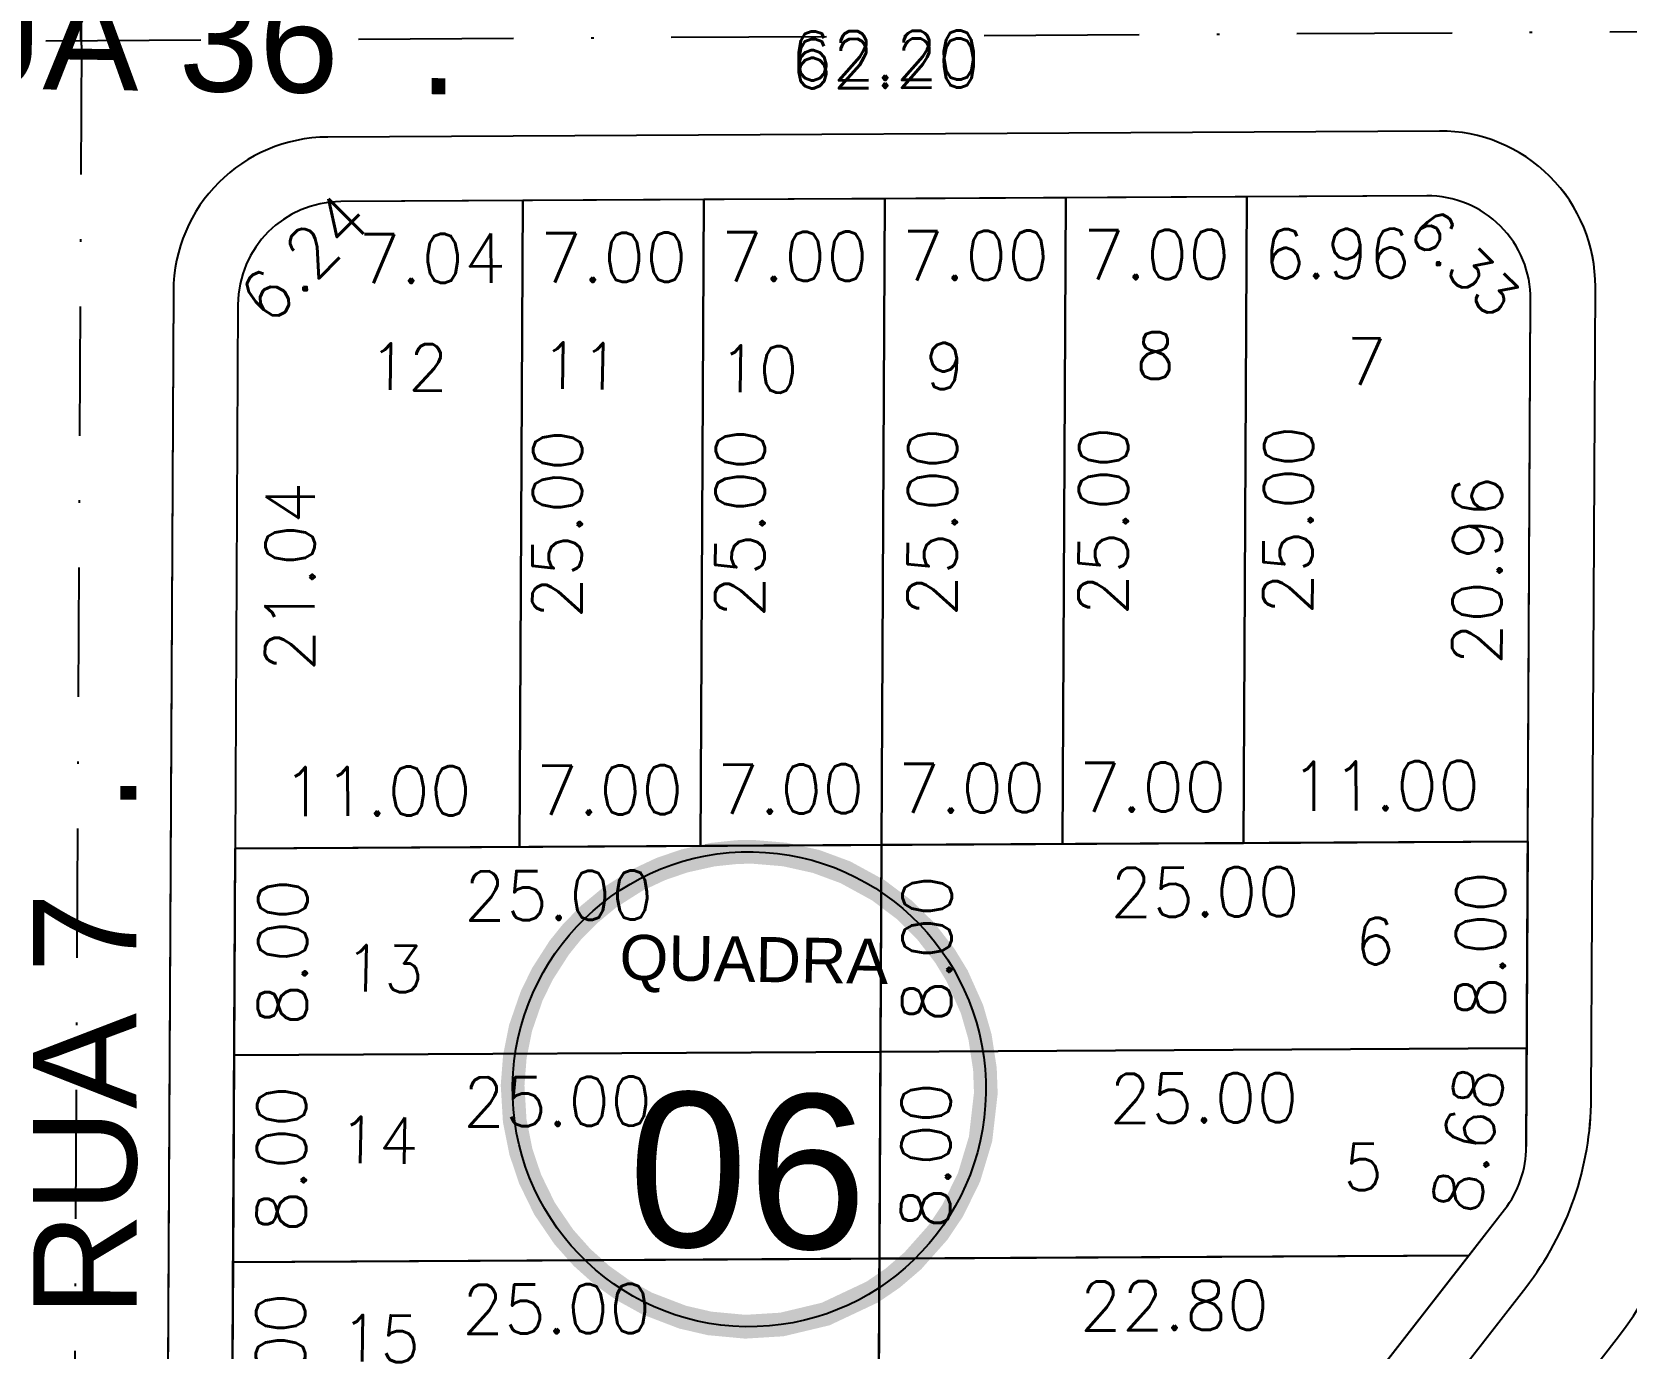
# Model space of a CAD drawing. Header units: millimetres. Extents: x -4430026 to 4783824, y 584 to 9593110.
# Drawn here: x 1995.9 to 2057.6, y 1454.1 to 1505 of the extents above; entities that cross this region are included whole.
import ezdxf
from ezdxf.enums import TextEntityAlignment as Align

# ---------------------------------------------------------------- set-up
doc = ezdxf.new("R2010")
doc.units = ezdxf.units.MM
for name, pattern in [('CONTINUO', [0]), ('DASHDOT', [1, 0.5, -0.25, 0, -0.25]), ('HIDDEN', [0.375, 0.25, -0.125]), ('HIDDEN2', [0.1875, 0.125, -0.0625])]:
    doc.linetypes.add(name, pattern=pattern)
for name, color, linetype in [('Calçada', 1, 'Continuous'), ('Cota', 8, 'Continuous'), ('Cota Curvas', 2, 'Continuous'), ('COTAS', 8, 'Continuous'), ('EIXO DAS VIAS', 252, 'DASHDOT'), ('Lotes', 2, 'Continuous'), ('Nomes de Ruas', 3, 'Continuous'), ('Numero de lotes', 5, 'Continuous'), ('númeraçãoquadras', 4, 'Continuous'), ('Projeção', 8, 'HIDDEN2')]:
    doc.layers.add(name, color=color, linetype=linetype)
doc.styles.add('arcad1', font='romans.shx')
doc.styles.add('ARIAL', font='arial.ttf', dxfattribs={"height": 0.25})
doc.styles.add('ROMANS', font='romans.shx')
doc.styles.add('STYLE1', font='sanss___.ttf')
doc.dimstyles.new('BOLA100', dxfattribs={"dimscale": 0, "dimtxt": 1.9, "dimasz": 0.18, "dimexe": 0.18, "dimexo": 0.063, "dimgap": 0, "dimtad": 1, "dimzin": 4, "dimdsep": 46, "dimtxsty": 'ROMANS', "dimcen": 0.09, "dimse1": 1, "dimse2": 1, "dimsd1": 1, "dimsd2": 1, "dimclrt": 256, "dimaunit": 1, "dimadec": 4, "dimazin": 0, "dimtfac": 1.2, "dimtix": 1, "dimtmove": 2, "dimatfit": 3, "dimfxl": 1, "dimtvp": 2, "dimtolj": 1, "dimtzin": 4, "dimarcsym": 0})

# ---------------------------------------------------------------- blocks, each defined once
blk = doc.blocks.new('*D321')
at = {"layer": 'DEFPOINTS', "color": 0}
for p in [(2007.878, 1498.438), (2014.921, 1498.476), (2014.938, 1495.309)]:
    blk.add_point(p, dxfattribs=at)
at = {"layer": 'Cota', "insert": (2011.411, 1496.24), "char_height": 1.9, "attachment_point": 5, "rotation": 0.31037, "style": 'ROMANS'}
blk.add_mtext('\\A1;7.04', dxfattribs=at)
blk = doc.blocks.new('*D322')
at = {"layer": 'DEFPOINTS', "color": 0}
for p in [(2014.785, 1474.709), (2003.792, 1473.415), (2014.792, 1473.475)]:
    blk.add_point(p, dxfattribs=at)
at = {"layer": 'Cota', "insert": (2009.28, 1475.629), "char_height": 1.9, "attachment_point": 5, "rotation": 0.31037, "style": 'ROMANS'}
blk.add_mtext('\\A1;11.00', dxfattribs=at)
blk = doc.blocks.new('*D323')
at = {"layer": 'DEFPOINTS', "color": 0}
for p in [(2003.9, 1494.458), (2006.914, 1494.443), (2003.792, 1473.415)]:
    blk.add_point(p, dxfattribs=at)
at = {"layer": 'Cota', "insert": (2005.91, 1483.926), "char_height": 1.9, "attachment_point": 5, "rotation": 89.70531, "style": 'ROMANS'}
blk.add_mtext('\\A1;21.04', dxfattribs=at)
blk = doc.blocks.new('*D324')
at = {"layer": 'DEFPOINTS', "color": 0}
for p in [(2021.921, 1498.514), (2014.921, 1498.476), (2021.938, 1495.347)]:
    blk.add_point(p, dxfattribs=at)
at = {"layer": 'Cota', "insert": (2018.433, 1496.278), "char_height": 1.9, "attachment_point": 5, "rotation": 0.31037, "style": 'ROMANS'}
blk.add_mtext('\\A1;7.00', dxfattribs=at)
blk = doc.blocks.new('*D325')
at = {"layer": 'DEFPOINTS', "color": 0}
for p in [(2021.921, 1498.514), (2028.921, 1498.552), (2028.938, 1495.385)]:
    blk.add_point(p, dxfattribs=at)
at = {"layer": 'Cota', "insert": (2025.433, 1496.316), "char_height": 1.9, "attachment_point": 5, "rotation": 0.31037, "style": 'ROMANS'}
blk.add_mtext('\\A1;7.00', dxfattribs=at)
blk = doc.blocks.new('*D326')
at = {"layer": 'DEFPOINTS', "color": 0}
for p in [(2028.921, 1498.552), (2035.921, 1498.59), (2035.939, 1495.423)]:
    blk.add_point(p, dxfattribs=at)
at = {"layer": 'Cota', "insert": (2032.433, 1496.354), "char_height": 1.9, "attachment_point": 5, "rotation": 0.31037, "style": 'ROMANS'}
blk.add_mtext('\\A1;7.00', dxfattribs=at)
blk = doc.blocks.new('*D327')
at = {"layer": 'DEFPOINTS', "color": 0}
for p in [(2035.921, 1498.59), (2042.922, 1498.628), (2042.939, 1495.461)]:
    blk.add_point(p, dxfattribs=at)
at = {"layer": 'Cota', "insert": (2039.434, 1496.392), "char_height": 1.9, "attachment_point": 5, "rotation": 0.31037, "style": 'ROMANS'}
blk.add_mtext('\\A1;7.00', dxfattribs=at)
blk = doc.blocks.new('*D328')
at = {"layer": 'DEFPOINTS', "color": 0}
for p in [(2042.922, 1498.628), (2049.88, 1498.665), (2049.897, 1495.499)]:
    blk.add_point(p, dxfattribs=at)
at = {"layer": 'Cota', "insert": (2046.413, 1496.43), "char_height": 1.9, "attachment_point": 5, "rotation": 0.31037, "style": 'ROMANS'}
blk.add_mtext('\\A1;6.96', dxfattribs=at)
blk = doc.blocks.new('*D329')
at = {"layer": 'DEFPOINTS', "color": 0}
for p in [(2021.786, 1474.747), (2014.792, 1473.475), (2021.792, 1473.513)]:
    blk.add_point(p, dxfattribs=at)
at = {"layer": 'Cota', "insert": (2018.28, 1475.678), "char_height": 1.9, "attachment_point": 5, "rotation": 0.31037, "style": 'ROMANS'}
blk.add_mtext('\\A1;7.00', dxfattribs=at)
blk = doc.blocks.new('*D330')
at = {"layer": 'DEFPOINTS', "color": 0}
for p in [(2028.786, 1474.785), (2021.792, 1473.513), (2028.793, 1473.551)]:
    blk.add_point(p, dxfattribs=at)
at = {"layer": 'Cota', "insert": (2025.281, 1475.716), "char_height": 1.9, "attachment_point": 5, "rotation": 0.31037, "style": 'ROMANS'}
blk.add_mtext('\\A1;7.00', dxfattribs=at)
blk = doc.blocks.new('*D331')
at = {"layer": 'DEFPOINTS', "color": 0}
for p in [(2035.786, 1474.822), (2028.793, 1473.551), (2035.793, 1473.589)]:
    blk.add_point(p, dxfattribs=at)
at = {"layer": 'Cota', "insert": (2032.281, 1475.754), "char_height": 1.9, "attachment_point": 5, "rotation": 0.31037, "style": 'ROMANS'}
blk.add_mtext('\\A1;7.00', dxfattribs=at)
blk = doc.blocks.new('*D332')
at = {"layer": 'DEFPOINTS', "color": 0}
for p in [(2042.786, 1474.86), (2035.793, 1473.589), (2042.793, 1473.627)]:
    blk.add_point(p, dxfattribs=at)
at = {"layer": 'Cota', "insert": (2039.281, 1475.791), "char_height": 1.9, "attachment_point": 5, "rotation": 0.31037, "style": 'ROMANS'}
blk.add_mtext('\\A1;7.00', dxfattribs=at)
blk = doc.blocks.new('*D333')
at = {"layer": 'DEFPOINTS', "color": 0}
for p in [(2053.787, 1474.92), (2042.793, 1473.627), (2053.794, 1473.686)]:
    blk.add_point(p, dxfattribs=at)
at = {"layer": 'Cota', "insert": (2048.282, 1475.84), "char_height": 1.9, "attachment_point": 5, "rotation": 0.31037, "style": 'ROMANS'}
blk.add_mtext('\\A1;11.00', dxfattribs=at)
blk = doc.blocks.new('*D336')
at = {"layer": 'DEFPOINTS', "color": 0}
for p in [(2028.921, 1498.552), (2031.774, 1498.537), (2028.793, 1473.551)]:
    blk.add_point(p, dxfattribs=at)
at = {"layer": 'Cota', "insert": (2030.76, 1486.042), "char_height": 1.9, "attachment_point": 5, "rotation": 89.70531, "style": 'ROMANS'}
blk.add_mtext('\\A1;25.00', dxfattribs=at)
blk = doc.blocks.new('*D337')
at = {"layer": 'DEFPOINTS', "color": 0}
for p in [(2014.921, 1498.476), (2017.266, 1498.464), (2014.792, 1473.475)]:
    blk.add_point(p, dxfattribs=at)
at = {"layer": 'Cota', "insert": (2016.251, 1485.968), "char_height": 1.9, "attachment_point": 5, "rotation": 89.70531, "style": 'ROMANS'}
blk.add_mtext('\\A1;25.00', dxfattribs=at)
blk = doc.blocks.new('*D338')
at = {"layer": 'DEFPOINTS', "color": 0}
for p in [(2021.921, 1498.514), (2024.333, 1498.502), (2021.792, 1473.513)]:
    blk.add_point(p, dxfattribs=at)
at = {"layer": 'Cota', "insert": (2023.319, 1486.006), "char_height": 1.9, "attachment_point": 5, "rotation": 89.70531, "style": 'ROMANS'}
blk.add_mtext('\\A1;25.00', dxfattribs=at)
blk = doc.blocks.new('*D339')
at = {"layer": 'DEFPOINTS', "color": 0}
for p in [(2035.921, 1498.59), (2038.388, 1498.577), (2035.793, 1473.589)]:
    blk.add_point(p, dxfattribs=at)
at = {"layer": 'Cota', "insert": (2037.374, 1486.081), "char_height": 1.9, "attachment_point": 5, "rotation": 89.70531, "style": 'ROMANS'}
blk.add_mtext('\\A1;25.00', dxfattribs=at)
blk = doc.blocks.new('*D340')
at = {"layer": 'DEFPOINTS', "color": 0}
for p in [(2042.922, 1498.628), (2045.537, 1498.614), (2042.793, 1473.627)]:
    blk.add_point(p, dxfattribs=at)
at = {"layer": 'Cota', "insert": (2044.523, 1486.119), "char_height": 1.9, "attachment_point": 5, "rotation": 89.70531, "style": 'ROMANS'}
blk.add_mtext('\\A1;25.00', dxfattribs=at)
blk = doc.blocks.new('*D341')
at = {"layer": 'DEFPOINTS', "color": 0}
for p in [(2052.835, 1494.65), (2053.901, 1494.645), (2053.794, 1473.686)]:
    blk.add_point(p, dxfattribs=at)
at = {"layer": 'Cota', "insert": (2051.831, 1484.176), "char_height": 1.9, "attachment_point": 5, "rotation": 89.70531, "style": 'ROMANS'}
blk.add_mtext('\\A1;20.96', dxfattribs=at)
blk = doc.blocks.new('*D343')
at = {"layer": 'DEFPOINTS', "color": 0}
for p in [(2003.709, 1457.415), (2006.513, 1457.4), (2003.668, 1449.414)]:
    blk.add_point(p, dxfattribs=at)
at = {"layer": 'Cota', "insert": (2005.542, 1453.405), "char_height": 1.9, "attachment_point": 5, "rotation": 89.70531, "style": 'ROMANS'}
blk.add_mtext('\\A1;8.00', dxfattribs=at)
blk = doc.blocks.new('*D344')
at = {"layer": 'DEFPOINTS', "color": 0}
for p in [(2003.75, 1465.415), (2006.554, 1465.401), (2003.709, 1457.415)]:
    blk.add_point(p, dxfattribs=at)
at = {"layer": 'Cota', "insert": (2005.583, 1461.405), "char_height": 1.9, "attachment_point": 5, "rotation": 89.70531, "style": 'ROMANS'}
blk.add_mtext('\\A1;8.00', dxfattribs=at)
blk = doc.blocks.new('*D345')
at = {"layer": 'DEFPOINTS', "color": 0}
for p in [(2003.792, 1473.415), (2006.595, 1473.401), (2003.75, 1465.415)]:
    blk.add_point(p, dxfattribs=at)
at = {"layer": 'Cota', "insert": (2005.624, 1469.406), "char_height": 1.9, "attachment_point": 5, "rotation": 89.70531, "style": 'ROMANS'}
blk.add_mtext('\\A1;8.00', dxfattribs=at)
blk = doc.blocks.new('*D352')
at = {"layer": 'DEFPOINTS', "color": 0}
for p in [(2003.792, 1473.415), (2028.793, 1473.551), (2028.808, 1470.715)]:
    blk.add_point(p, dxfattribs=at)
at = {"layer": 'Cota', "insert": (2016.302, 1471.597), "char_height": 1.9, "attachment_point": 5, "rotation": 0.31037, "style": 'ROMANS'}
blk.add_mtext('\\A1;25.00', dxfattribs=at)
blk = doc.blocks.new('*D353')
at = {"layer": 'DEFPOINTS', "color": 0}
for p in [(2003.75, 1465.415), (2028.751, 1465.55), (2028.767, 1462.746)]:
    blk.add_point(p, dxfattribs=at)
at = {"layer": 'Cota', "insert": (2016.261, 1463.628), "char_height": 1.9, "attachment_point": 5, "rotation": 0.31037, "style": 'ROMANS'}
blk.add_mtext('\\A1;25.00', dxfattribs=at)
blk = doc.blocks.new('*D354')
at = {"layer": 'DEFPOINTS', "color": 0}
for p in [(2003.709, 1457.415), (2028.71, 1457.55), (2028.726, 1454.724)]:
    blk.add_point(p, dxfattribs=at)
at = {"layer": 'Cota', "insert": (2016.22, 1455.606), "char_height": 1.9, "attachment_point": 5, "rotation": 0.31037, "style": 'ROMANS'}
blk.add_mtext('\\A1;25.00', dxfattribs=at)
blk = doc.blocks.new('*D356')
at = {"layer": 'DEFPOINTS', "color": 0}
for p in [(2028.71, 1457.55), (2031.437, 1457.536), (2028.559, 1428.202)]:
    blk.add_point(p, dxfattribs=at)
at = {"layer": 'Cota', "insert": (2030.411, 1442.867), "char_height": 1.9, "attachment_point": 5, "rotation": 89.70531, "style": 'ROMANS'}
blk.add_mtext('\\A1;29.35', dxfattribs=at)
blk = doc.blocks.new('*D357')
at = {"layer": 'DEFPOINTS', "color": 0}
for p in [(2028.751, 1465.55), (2031.478, 1465.536), (2028.71, 1457.55)]:
    blk.add_point(p, dxfattribs=at)
at = {"layer": 'Cota', "insert": (2030.507, 1461.541), "char_height": 1.9, "attachment_point": 5, "rotation": 89.70531, "style": 'ROMANS'}
blk.add_mtext('\\A1;8.00', dxfattribs=at)
blk = doc.blocks.new('*D358')
at = {"layer": 'DEFPOINTS', "color": 0}
for p in [(2028.793, 1473.551), (2031.519, 1473.537), (2028.751, 1465.55)]:
    blk.add_point(p, dxfattribs=at)
at = {"layer": 'Cota', "insert": (2030.548, 1469.541), "char_height": 1.9, "attachment_point": 5, "rotation": 89.70531, "style": 'ROMANS'}
blk.add_mtext('\\A1;8.00', dxfattribs=at)
blk = doc.blocks.new('*D359')
at = {"layer": 'DEFPOINTS', "color": 0}
for p in [(2028.793, 1473.551), (2053.794, 1473.686), (2053.809, 1470.85)]:
    blk.add_point(p, dxfattribs=at)
at = {"layer": 'Cota', "insert": (2041.303, 1471.732), "char_height": 1.9, "attachment_point": 5, "rotation": 0.31037, "style": 'ROMANS'}
blk.add_mtext('\\A1;25.00', dxfattribs=at)
blk = doc.blocks.new('*D360')
at = {"layer": 'DEFPOINTS', "color": 0}
for p in [(2028.751, 1465.55), (2053.752, 1465.686), (2053.768, 1462.882)]:
    blk.add_point(p, dxfattribs=at)
at = {"layer": 'Cota', "insert": (2041.262, 1463.764), "char_height": 1.9, "attachment_point": 5, "rotation": 0.31037, "style": 'ROMANS'}
blk.add_mtext('\\A1;25.00', dxfattribs=at)
blk = doc.blocks.new('*D361')
at = {"layer": 'DEFPOINTS', "color": 0}
for p in [(2028.71, 1457.55), (2051.508, 1457.674), (2051.523, 1454.847)]:
    blk.add_point(p, dxfattribs=at)
at = {"layer": 'Cota', "insert": (2040.119, 1455.736), "char_height": 1.9, "attachment_point": 5, "rotation": 0.31037, "style": 'ROMANS'}
blk.add_mtext('\\A1;22.80', dxfattribs=at)
blk = doc.blocks.new('*D362')
at = {"layer": 'DEFPOINTS', "color": 0}
for p in [(2050.668, 1458.328), (2051.508, 1457.674), (2028.559, 1428.202)]:
    blk.add_point(p, dxfattribs=at)
at = {"layer": 'Cota', "insert": (2038.444, 1444.175), "char_height": 1.9, "attachment_point": 5, "rotation": 52.09358, "style": 'ROMANS'}
blk.add_mtext('\\A1;37.35', dxfattribs=at)
blk = doc.blocks.new('*D363')
at = {"layer": 'DEFPOINTS', "color": 0}
for p in [(2052.93, 1473.691), (2053.794, 1473.686), (2053.752, 1465.686)]:
    blk.add_point(p, dxfattribs=at)
at = {"layer": 'Cota', "insert": (2051.96, 1469.695), "char_height": 1.9, "attachment_point": 5, "rotation": 89.70531, "style": 'ROMANS'}
blk.add_mtext('\\A1;8.00', dxfattribs=at)
blk = doc.blocks.new('NUM_quadra')
at = {"color": 6, "const_width": 0.02}
blk.add_lwpolyline([(-0.0134, 0.1996), (-0.034, 0.1971), (-0.0579, 0.1914), (-0.0779, 0.1842), (-0.0981, 0.1743), (-0.1208, 0.1594), (-0.1377, 0.145), (-0.1521, 0.1299), (-0.1625, 0.1166), (-0.1764, 0.0942), (-0.1852, 0.0754), (-0.1941, 0.0483), (-0.1985, 0.0243), (-0.2, 0), (-0.1977, -0.0299), (-0.1921, -0.0556), (-0.1839, -0.0786), (-0.1713, -0.1033), (-0.1546, -0.1269), (-0.1389, -0.1439), (-0.1219, -0.1586), (-0.1046, -0.1705), (-0.0831, -0.1819), (-0.0531, -0.1928), (-0.0302, -0.1977), (0, -0.2), (0.0309, -0.1976), (0.0677, -0.1882), (0.1069, -0.169), (0.124, -0.1569), (0.1407, -0.1421), (0.1614, -0.1181), (0.1737, -0.0992), (0.187, -0.071), (0.1962, -0.0386), (0.2, 0), (0.1989, 0.0205), (0.1943, 0.0473), (0.1871, 0.0707), (0.1741, 0.0984), (0.1635, 0.1151), (0.1472, 0.1354), (0.1285, 0.1533), (0.1063, 0.1694), (0.0782, 0.1841), (0.0533, 0.1928), (0.0267, 0.1982), (0, 0.2)], close=True, dxfattribs=at)
blk.add_circle((0, 0), 0.2)
at = {"color": 3, "insert": (-0.1114, 0.1285), "char_height": 0.038, "width": 0.2663, "attachment_point": 1, "style": 'STYLE1'}
blk.add_mtext('\\fArial|b0|i0|c0|p34;QUADRA', dxfattribs=at)
at = {"color": 3, "style": 'STYLE1'}
blk.add_attdef('00', text='', height=0.13, dxfattribs=at).set_placement((0, -0.1335), align=Align.CENTER)
blk = doc.blocks.new('*D14052')
at = {"layer": 'DEFPOINTS', "color": 0, "linetype": 'ByBlock'}
for p in [(1997.823, 1504.664), (1935.621, 1504.301), (1997.834, 1502.712)]:
    blk.add_point(p, dxfattribs=at)
at = {"layer": 'COTAS', "linetype": 'ByBlock', "insert": (1966.728, 1503.481), "char_height": 1.9, "attachment_point": 5, "rotation": 0.33364, "style": 'ROMANS'}
blk.add_mtext('\\A1;62.20', dxfattribs=at)
blk = doc.blocks.new('*D14053')
at = {"layer": 'DEFPOINTS', "color": 0, "linetype": 'ByBlock'}
for p in [(1997.823, 1504.664), (2060.026, 1505.026), (2060.035, 1503.321)]:
    blk.add_point(p, dxfattribs=at)
at = {"layer": 'COTAS', "linetype": 'ByBlock', "insert": (2028.929, 1504.09), "char_height": 1.9, "attachment_point": 5, "rotation": 0.33364, "style": 'ROMANS'}
blk.add_mtext('\\A1;62.20', dxfattribs=at)
blk = doc.blocks.new('*D14061')
at = {"layer": 'DEFPOINTS', "color": 0, "linetype": 'ByBlock'}
for p in [(1998.12, 1567.334), (2001.72, 1567.317), (1997.823, 1504.664)]:
    blk.add_point(p, dxfattribs=at)
at = {"layer": 'COTAS', "linetype": 'ByBlock', "insert": (1996.365, 1536.006), "char_height": 1.9, "attachment_point": 5, "rotation": 89.72858, "style": 'ROMANS'}
blk.add_mtext('\\A1;62.67', dxfattribs=at)
blk = doc.blocks.new('*D14203')
at = {"layer": 'DEFPOINTS', "color": 0, "linetype": 'ByBlock'}
for p in [(1997.823, 1504.664), (2060.026, 1505.026), (2060.037, 1503.017)]:
    blk.add_point(p, dxfattribs=at)
at = {"layer": 'COTAS', "linetype": 'ByBlock', "insert": (2028.93, 1503.786), "char_height": 1.9, "attachment_point": 5, "rotation": 0.33364, "style": 'ROMANS'}
blk.add_mtext('\\A1;62.20', dxfattribs=at)
blk = doc.blocks.new('*D14207')
at = {"layer": 'DEFPOINTS', "color": 0, "linetype": 'ByBlock'}
for p in [(1997.823, 1504.664), (1935.621, 1504.301), (1997.835, 1502.655)]:
    blk.add_point(p, dxfattribs=at)
at = {"layer": 'COTAS', "linetype": 'ByBlock', "insert": (1966.728, 1503.424), "char_height": 1.9, "attachment_point": 5, "rotation": 0.33364, "style": 'ROMANS'}
blk.add_mtext('\\A1;62.20', dxfattribs=at)

msp = doc.modelspace()

# ---------------------------------------------------------------- linework, layer by layer
at = {"layer": 'Calçada', "lineweight": -3}
for p, q in [((2050.372, 1501.168), (2007.37, 1500.935)), ((2050.372, 1501.168), (2007.37, 1500.935)), ((2001.402, 1494.966), (2000.999, 1416.511)), ((2001.402, 1494.966), (2000.999, 1416.511)), ((2056.243, 1463.745), (2056.404, 1495.137)), ((2056.243, 1463.745), (2056.404, 1495.137)), ((2018.962, 1411.807), (2053.711, 1456.434)), ((2018.962, 1411.807), (2053.711, 1456.434))]:
    msp.add_line(p, q, dxfattribs=at)
msp.add_lwpolyline([(2053.711, 1456.434, 0.165602), (2056.243, 1463.745), (2056.404, 1495.137, 0.41731), (2050.372, 1501.168), (2007.37, 1500.935, 0.411124), (2001.402, 1494.966), (2000.999, 1416.511, 0.378539), (2006.23, 1410.53, -0.003619), (2013.373, 1409.555, 0.269274), (2018.962, 1411.807)], format="xyb", close=True, dxfattribs=at)
msp.add_lwpolyline([(2053.711, 1456.434, 0.165602), (2056.243, 1463.745), (2056.404, 1495.137, 0.41731), (2050.372, 1501.168), (2007.37, 1500.935, 0.411124), (2001.402, 1494.966), (2000.999, 1416.511, 0.378539), (2006.23, 1410.53, -0.003619), (2013.373, 1409.555, 0.269274), (2018.962, 1411.807)], format="xyb", close=True, dxfattribs=at)
for centre, radius, start, end in [((2050.404, 1495.168), 6, 359.70531, 90.31037), ((2050.404, 1495.168), 6, 359.70531, 90.31037), ((2007.402, 1494.935), 6, 90.31037, 179.70531), ((2007.402, 1494.935), 6, 90.31037, 179.70531), ((2044.243, 1463.806), 12, 322.09358, 359.70531), ((2044.243, 1463.806), 12, 322.09358, 359.70531)]:
    msp.add_arc(centre, radius, start, end, dxfattribs=at)
at = {"layer": 'EIXO DAS VIAS', "ltscale": 10}
for p, q in [((1997.851, 1504.484, 103.708), (1997.353, 1407.571, 103.708)), ((2018.527, 1404.738, 103.708), (2057.301, 1454.534, 103.708))]:
    msp.add_line(p, q, dxfattribs=at)
msp.add_arc((2047.833, 1461.907, 103.708), 12, 322.09358, 359.70531, dxfattribs=at)
at = {"layer": 'Lotes', "linetype": 'CONTINUO', "lineweight": -3}
for p, q in [((2049.88, 1498.665), (2007.878, 1498.438)), ((2053.733, 1461.885), (2053.901, 1494.645))]:
    msp.add_line(p, q, dxfattribs=at)
at = {"layer": 'Lotes', "lineweight": -3}
msp.add_line((2021.513, 1419.152), (2052.889, 1459.448), dxfattribs=at)
at = {"layer": 'Lotes'}
for points in [[(2021.921, 1498.514), (2014.921, 1498.476), (2014.792, 1473.475), (2021.792, 1473.513)], [(2028.921, 1498.552), (2021.921, 1498.514), (2021.792, 1473.513), (2028.793, 1473.551)], [(2035.921, 1498.59), (2028.921, 1498.552), (2028.793, 1473.551), (2035.793, 1473.589)], [(2042.922, 1498.628), (2035.921, 1498.59), (2035.793, 1473.589), (2042.793, 1473.627)], [(2028.793, 1473.551), (2003.792, 1473.415), (2003.75, 1465.415), (2028.751, 1465.55)], [(2053.794, 1473.686), (2028.793, 1473.551), (2028.751, 1465.55), (2053.752, 1465.686)], [(2028.751, 1465.55), (2003.75, 1465.415), (2003.709, 1457.415), (2028.71, 1457.55)], [(2028.71, 1457.55), (2003.709, 1457.415), (2003.668, 1449.414), (2028.669, 1449.55)], [(2051.508, 1457.674), (2028.71, 1457.55), (2028.559, 1428.202)]]:
    msp.add_lwpolyline(points, close=True, dxfattribs=at)
for points in [[(2053.901, 1494.645, 0.41731), (2049.88, 1498.665), (2042.922, 1498.628), (2042.793, 1473.627), (2053.794, 1473.686)], [(2014.921, 1498.476), (2007.878, 1498.438, 0.411124), (2003.9, 1494.458), (2003.792, 1473.415), (2014.792, 1473.475)], [(2053.752, 1465.686), (2028.751, 1465.55), (2028.71, 1457.55), (2051.508, 1457.674), (2052.889, 1459.448, 0.165602), (2053.733, 1461.885)]]:
    msp.add_lwpolyline(points, format="xyb", close=True, dxfattribs=at)
for points in [[(2003.792, 1473.415), (2003.792, 1473.415), (2003.514, 1419.437)], [(2003.514, 1419.437), (2003.792, 1473.415)], [(2003.792, 1473.415), (2053.794, 1473.686)], [(2003.792, 1473.415), (2053.794, 1473.686)], [(2028.793, 1473.551), (2028.559, 1428.202)], [(2028.559, 1428.202), (2028.793, 1473.551)], [(2053.794, 1473.686), (2053.733, 1461.885)], [(2003.75, 1465.415), (2053.752, 1465.686)], [(2003.709, 1457.415), (2051.508, 1457.674)]]:
    msp.add_lwpolyline(points, dxfattribs=at)
at = {"layer": 'Lotes', "linetype": 'CONTINUO', "lineweight": -3}
for centre, start, end in [((2049.901, 1494.665), 359.70531, 90.31037), ((2007.9, 1494.438), 90.31037, 179.70531)]:
    msp.add_arc(centre, 4, start, end, dxfattribs=at)
at = {"layer": 'Lotes', "lineweight": -3}
msp.add_arc((2049.733, 1461.905), 4, 322.09358, 359.70531, dxfattribs=at)
at = {"layer": 'Projeção', "linetype": 'DASHDOT', "ltscale": 12}
for p, q in [((1997.823, 1504.664, 2.439), (1999.921, 1947.619, 2.439)), ((1669.767, 1502.753, 2.439), (2314.916, 1506.51, 2.439))]:
    msp.add_line(p, q, dxfattribs=at)
at = {"layer": 'Projeção', "linetype": 'HIDDEN', "ltscale": 15}
msp.add_line((1997.851, 1504.484, 103.708), (1998.386, 1608.402, 103.708), dxfattribs=at)

# ---------------------------------------------------------------- block references
at = {"layer": 'númeraçãoquadras', "linetype": 'ByBlock', "extrusion": (0.084411, -0.001453, 0.99643)}
ref = msp.add_blockref('NUM_quadra', (1498.713, -1982.225, 272.771), dxfattribs=dict(at, xscale=45.93175888075766, yscale=45.93175888024863, zscale=45.93175853019476, rotation=270.0385460294471))
ref.add_attrib('00', '06', dxfattribs={"layer": '0', "color": 3, "extrusion": (0.084411, -0.001453, 0.99643), "height": 5.9711, "rotation": 270.03855, "style": 'STYLE1'}).set_placement((1492.582, -1982.229, 272.771), align=Align.CENTER)

# ---------------------------------------------------------------- texts
at = {"layer": 'Cota', "insert": (2051.482, 1462.152), "char_height": 1.9, "attachment_point": 5, "rotation": 79.38235, "style": 'ROMANS'}
msp.add_mtext('\\A1;8.68', dxfattribs=at)
at = {"layer": 'Cota Curvas', "attachment_point": 5, "style": 'ROMANS'}
for s, insert, char_height, rotation in [('\\A1;6.24', (2006.466, 1496.257, -51.854), 1.9, 45.00784), ('\\A1;6.33', (2051.332, 1496.065, -51.854), 1.6, 315.00784)]:
    msp.add_mtext(s, dxfattribs=dict(at, insert=insert, char_height=char_height, rotation=rotation))
at = {"layer": 'Nomes de Ruas', "extrusion": (-0.084173, 0.020544, 0.996239), "style": 'ARIAL'}
msp.add_text('RUA 36  .', height=4, rotation=102.96746, dxfattribs=at).set_placement((-1936.128, 1580.59, -137.464), align=Align.MIDDLE_CENTER)
at = {"layer": 'Nomes de Ruas', "extrusion": (-0.01947, -0.084427, 0.996239), "style": 'ARIAL'}
msp.add_text('RUA 7  .', height=4, rotation=102.96746, dxfattribs=at).set_placement((1617.482, 1870.249, -162.656), align=Align.MIDDLE_CENTER)
at = {"layer": 'Numero de lotes', "style": 'arcad1'}
for s, p in [('12', (2010.491, 1492.039, 103.708)), ('11', (2017.161, 1492.08, 103.708)), ('9', (2031.234, 1492.078, 103.708)), ('8', (2039.384, 1492.486, 103.708)), ('7', (2047.538, 1492.252, 103.708)), ('10', (2024.035, 1491.961, 103.708)), ('6', (2047.879, 1469.833, 103.708)), ('13', (2009.549, 1468.766, 103.708)), ('14', (2009.339, 1462.132, 103.708)), ('5', (2047.429, 1461.093, 103.708)), ('15', (2009.41, 1454.459, 103.708))]:
    msp.add_text(s, height=1.8, rotation=358.97539, dxfattribs=at).set_placement(p, align=Align.MIDDLE_CENTER)

# ---------------------------------------------------------------- dimensions: what is measured, and where the dimension line sits
at = {"layer": 'Cota'}
for base, p1, p2, angle, picture, middle in [((2021.938, 1495.347), (2014.921, 1498.476), (2021.921, 1498.514), 180.31037, '*D324', (2018.433, 1496.278)), ((2028.938, 1495.385), (2021.921, 1498.514), (2028.921, 1498.552), 180.31037, '*D325', (2025.433, 1496.316)), ((2031.774, 1498.537), (2028.793, 1473.551), (2028.921, 1498.552), 269.70531, '*D336', (2030.76, 1486.042)), ((2035.939, 1495.423), (2028.921, 1498.552), (2035.921, 1498.59), 180.31037, '*D326', (2032.433, 1496.354)), ((2042.939, 1495.461), (2035.921, 1498.59), (2042.922, 1498.628), 180.31037, '*D327', (2039.434, 1496.392)), ((2049.897, 1495.499), (2042.922, 1498.628), (2049.88, 1498.665), 180.31037, '*D328', (2046.413, 1496.43)), ((2006.914, 1494.443), (2003.792, 1473.415), (2003.9, 1494.458), 269.70531, '*D323', (2005.91, 1483.926)), ((2052.835, 1494.65), (2053.794, 1473.686), (2053.901, 1494.645), 269.70531, '*D341', (2051.831, 1484.176)), ((2021.786, 1474.747), (2014.792, 1473.475), (2021.792, 1473.513), 180.31037, '*D329', (2018.28, 1475.678)), ((2028.786, 1474.785), (2021.792, 1473.513), (2028.793, 1473.551), 180.31037, '*D330', (2025.281, 1475.716)), ((2035.786, 1474.822), (2028.793, 1473.551), (2035.793, 1473.589), 180.31037, '*D331', (2032.281, 1475.754)), ((2042.786, 1474.86), (2035.793, 1473.589), (2042.793, 1473.627), 180.31037, '*D332', (2039.281, 1475.791)), ((2053.787, 1474.92), (2042.793, 1473.627), (2053.794, 1473.686), 180.31037, '*D333', (2048.282, 1475.84)), ((2006.595, 1473.401), (2003.75, 1465.415), (2003.792, 1473.415), 269.70531, '*D345', (2005.624, 1469.406)), ((2031.519, 1473.537), (2028.751, 1465.55), (2028.793, 1473.551), 269.70531, '*D358', (2030.548, 1469.541)), ((2053.809, 1470.85), (2028.793, 1473.551), (2053.794, 1473.686), 180.31037, '*D359', (2041.303, 1471.732)), ((2006.554, 1465.401), (2003.709, 1457.415), (2003.75, 1465.415), 269.70531, '*D344', (2005.583, 1461.405)), ((2031.478, 1465.536), (2028.71, 1457.55), (2028.751, 1465.55), 269.70531, '*D357', (2030.507, 1461.541)), ((2053.768, 1462.882), (2028.751, 1465.55), (2053.752, 1465.686), 180.31037, '*D360', (2041.262, 1463.764)), ((2050.668, 1458.328), (2028.559, 1428.202), (2051.508, 1457.674), 232.09358, '*D362', (2038.444, 1444.175)), ((2006.513, 1457.4), (2003.668, 1449.414), (2003.709, 1457.415), 269.70531, '*D343', (2005.542, 1453.405)), ((2051.523, 1454.847), (2028.71, 1457.55), (2051.508, 1457.674), 180.31037, '*D361', (2040.119, 1455.736))]:
    dim = msp.add_linear_dim(base=base, p1=p1, p2=p2, angle=angle, dimstyle='BOLA100', override={"dimscale": 1}, dxfattribs=at)
    dim.commit()
    dim.dimension.update_dxf_attribs({"geometry": picture, "text_midpoint": middle})
for p1, p2, distance, picture, middle in [((2021.792, 1473.513), (2021.921, 1498.514), -2.413, '*D338', (2023.319, 1486.006)), ((2035.793, 1473.589), (2035.921, 1498.59), -2.466, '*D339', (2037.374, 1486.081)), ((2042.793, 1473.627), (2042.922, 1498.628), -2.615, '*D340', (2044.523, 1486.119)), ((2007.878, 1498.438), (2014.921, 1498.476), -3.167, '*D321', (2011.411, 1496.24)), ((2014.792, 1473.475), (2014.921, 1498.476), -2.345, '*D337', (2016.251, 1485.968)), ((2003.792, 1473.415), (2014.792, 1473.475), 1.234, '*D322', (2009.28, 1475.629)), ((2003.792, 1473.415), (2028.793, 1473.551), -2.836, '*D352', (2016.302, 1471.597)), ((2053.752, 1465.686), (2053.794, 1473.686), 0.863, '*D363', (2051.96, 1469.695)), ((2003.75, 1465.415), (2028.751, 1465.55), -2.804, '*D353', (2016.261, 1463.628)), ((2003.709, 1457.415), (2028.71, 1457.55), -2.826, '*D354', (2016.22, 1455.606)), ((2028.559, 1428.202), (2028.71, 1457.55), -2.726, '*D356', (2030.411, 1442.867))]:
    dim = msp.add_aligned_dim(p1=p1, p2=p2, distance=distance, dimstyle='BOLA100', override={"dimscale": 1}, dxfattribs=at)
    dim.commit()
    dim.dimension.update_dxf_attribs({"geometry": picture, "text_midpoint": middle})
at = {"layer": 'COTAS', "linetype": 'ByBlock'}
dim = msp.add_linear_dim(base=(2001.72, 1567.317, 2.439), p1=(1997.823, 1504.664, 2.439), p2=(1998.12, 1567.334, 2.439), angle=89.72858, dimstyle='BOLA100', override={"dimscale": 1, "dimfxl": 0.18}, dxfattribs=at)
dim.commit()
dim.dimension.update_dxf_attribs({"geometry": '*D14061', "text_midpoint": (1996.365, 1536.006, 2.439), "dimtype": 161})
for p1, p2, distance, picture, middle in [((1997.823, 1504.664, 2.439), (2060.026, 1505.026, 2.439), -1.705, '*D14053', (2028.929, 1504.09, 2.439)), ((1935.621, 1504.301, 2.439), (1997.823, 1504.664, 2.439), -1.951, '*D14052', (1966.728, 1503.481, 2.439)), ((1935.621, 1504.301, 2.439), (1997.823, 1504.664, 2.439), -2.008, '*D14207', (1966.728, 1503.424, 2.439)), ((1997.823, 1504.664, 2.439), (2060.026, 1505.026, 2.439), -2.008, '*D14203', (2028.93, 1503.786, 2.439))]:
    dim = msp.add_aligned_dim(p1=p1, p2=p2, distance=distance, dimstyle='BOLA100', override={"dimscale": 1, "dimfxl": 0.18}, dxfattribs=at)
    dim.commit()
    dim.dimension.update_dxf_attribs({"geometry": picture, "text_midpoint": middle})

doc.saveas('drawing.dxf')
